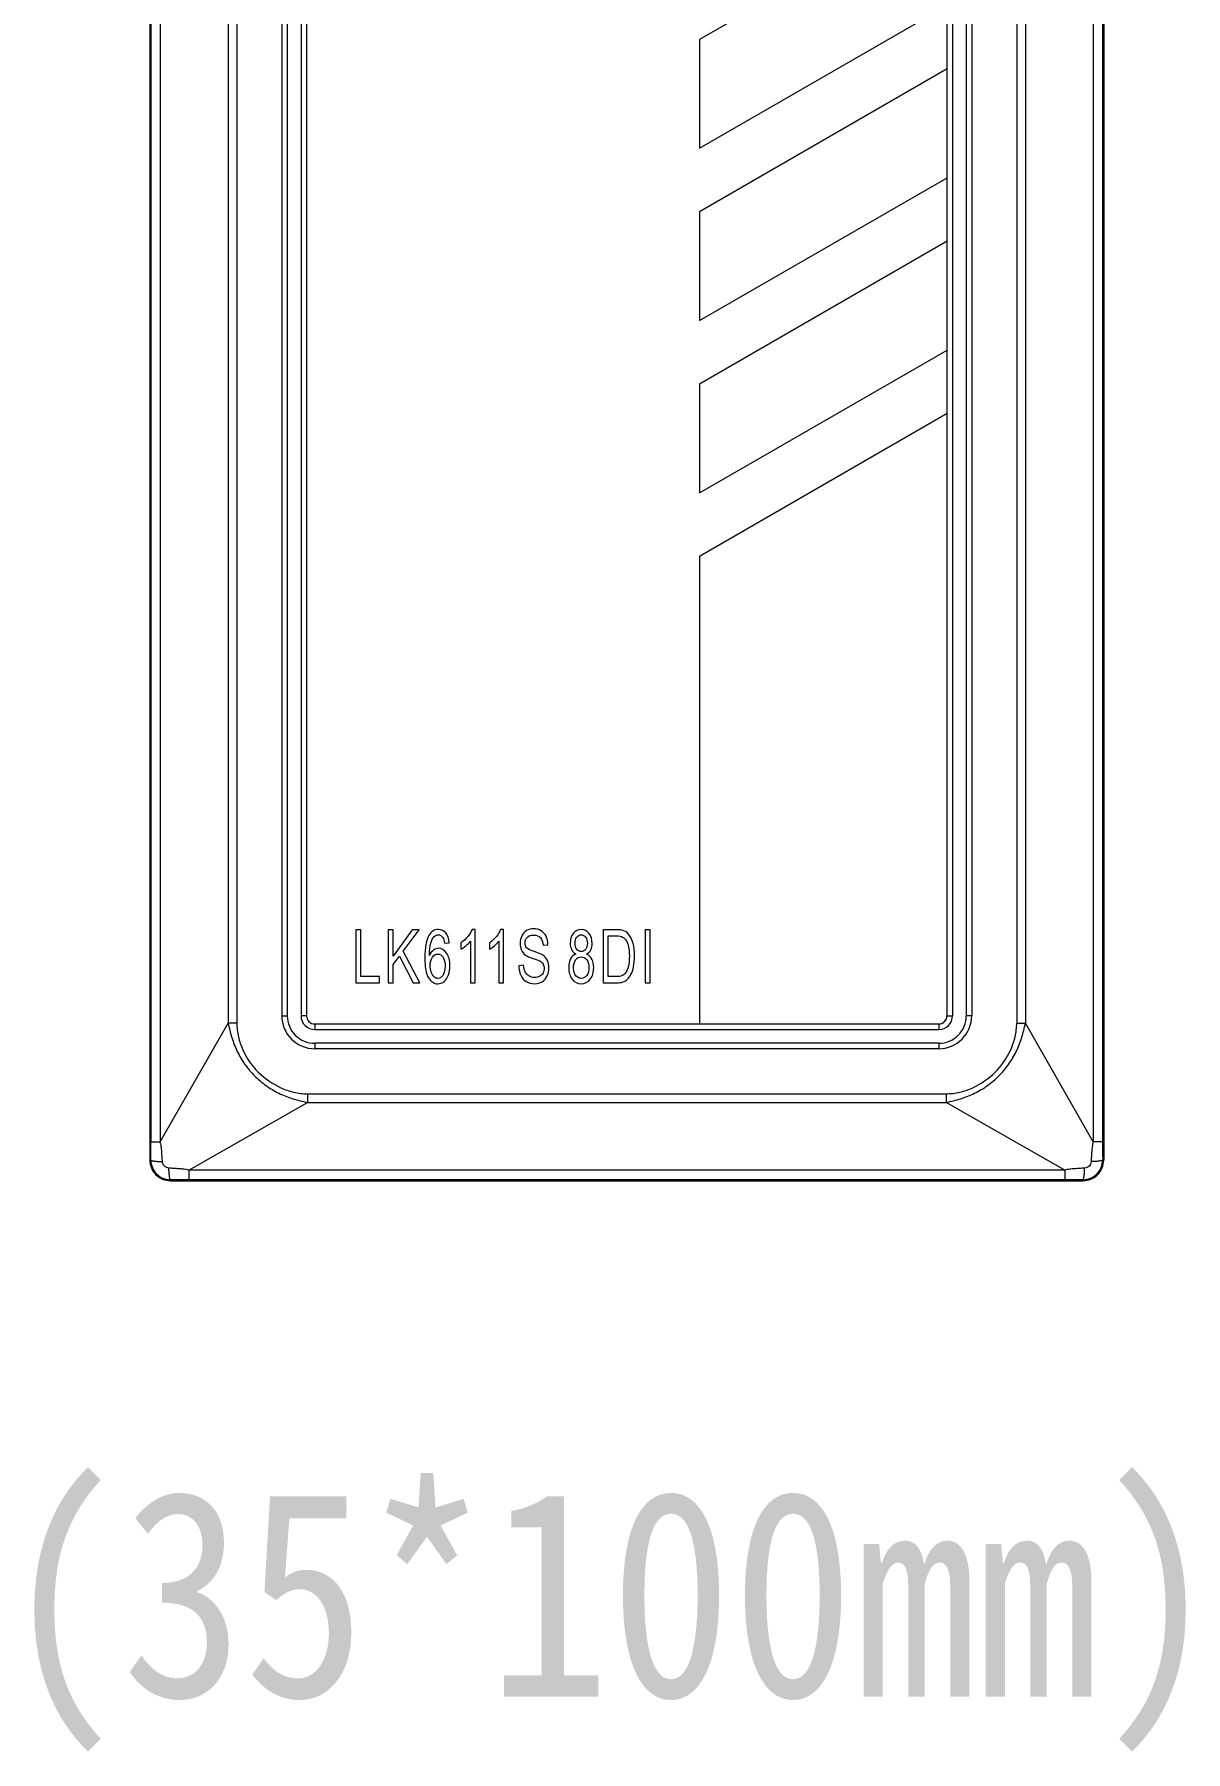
# Model space of a CAD drawing. Header units: millimetres. Extents: x 33157 to 59611, y -29750 to 1750.
# Drawn here: x 53861.7 to 53903.6, y -2002.8 to -1940.4 of the extents above; entities that cross this region are included whole.
import ezdxf

# ---------------------------------------------------------------- set-up
doc = ezdxf.new("R2010")
doc.units = ezdxf.units.MM
doc.layers.get('0').update_dxf_attribs({"lineweight": 18})
doc.layers.add('layer 1', color=7, linetype='Continuous', lineweight=18)
doc.styles.add('STYLE1', font='')
doc.styles.get('STYLE1').set_extended_font_data('宋体')

msp = doc.modelspace()

# ---------------------------------------------------------------- linework, layer by layer
at = {"layer": 'layer 1', "lineweight": 9}
for p, q in [((53865.916, -1882.832), (53865.916, -1981.332)), ((53900.616, -1882.832), (53900.616, -1981.332)), ((53865.954, -1883.496), (53865.954, -1980.668)), ((53866.296, -1883.496), (53866.296, -1980.668)), ((53900.237, -1883.496), (53900.237, -1980.668)), ((53900.579, -1883.496), (53900.579, -1980.668)), ((53868.763, -1887.813), (53868.763, -1976.351)), ((53869.079, -1887.813), (53869.079, -1976.351)), ((53897.454, -1887.813), (53897.454, -1976.351)), ((53897.77, -1887.813), (53897.77, -1976.351)), ((53870.716, -1888.082), (53870.716, -1976.082)), ((53870.916, -1888.082), (53870.916, -1976.082)), ((53871.416, -1888.082), (53871.416, -1976.082)), ((53871.616, -1888.082), (53871.616, -1976.082)), ((53894.916, -1888.082), (53894.916, -1976.082)), ((53895.116, -1888.082), (53895.116, -1976.082)), ((53895.616, -1888.082), (53895.616, -1976.082)), ((53895.816, -1888.082), (53895.816, -1976.082)), ((53868.763, -1976.351), (53868.763, -1976.351)), ((53869.079, -1976.351), (53869.079, -1976.351)), ((53870.916, -1976.082), (53870.916, -1976.082)), ((53871.616, -1976.082), (53871.616, -1976.082)), ((53871.916, -1976.382), (53871.916, -1976.382)), ((53871.916, -1976.382), (53871.916, -1976.582)), ((53894.616, -1976.382), (53894.616, -1976.382)), ((53894.616, -1976.382), (53894.616, -1976.382)), ((53894.616, -1976.382), (53894.616, -1976.582)), ((53894.616, -1976.582), (53894.616, -1976.582)), ((53895.116, -1976.082), (53895.116, -1976.082)), ((53895.816, -1976.082), (53895.816, -1976.082)), ((53897.77, -1976.351), (53897.77, -1976.351)), ((53871.916, -1977.082), (53871.916, -1977.082)), ((53871.916, -1977.082), (53871.916, -1977.282)), ((53894.616, -1977.082), (53894.616, -1977.082)), ((53894.616, -1977.082), (53894.616, -1977.082)), ((53894.616, -1977.082), (53894.616, -1977.282)), ((53894.616, -1977.282), (53894.616, -1977.282)), ((53871.647, -1978.92), (53871.647, -1978.92)), ((53871.647, -1978.92), (53871.647, -1979.236)), ((53894.886, -1978.92), (53894.886, -1978.92)), ((53894.886, -1978.92), (53894.886, -1978.92)), ((53894.886, -1978.92), (53894.886, -1979.236)), ((53871.647, -1979.236), (53871.647, -1979.236)), ((53894.886, -1979.236), (53894.886, -1979.236)), ((53866.296, -1980.668), (53866.296, -1980.668)), ((53900.579, -1980.668), (53900.579, -1980.668)), ((53865.953, -1981.332), (53865.953, -1981.332)), ((53900.616, -1981.332), (53900.616, -1981.332)), ((53866.666, -1982.045), (53866.666, -1982.045)), ((53866.666, -1982.045), (53866.666, -1982.082)), ((53867.331, -1981.702), (53867.331, -1981.702)), ((53867.331, -1981.702), (53867.331, -1982.044)), ((53899.202, -1981.702), (53899.202, -1981.702)), ((53899.202, -1981.702), (53899.202, -1981.702)), ((53899.202, -1981.702), (53899.202, -1982.044)), ((53899.202, -1982.044), (53899.202, -1982.044)), ((53899.866, -1982.045), (53899.866, -1982.045)), ((53899.866, -1982.045), (53899.866, -1982.082)), ((53899.866, -1982.082), (53899.866, -1982.082))]:
    msp.add_line(p, q, dxfattribs=at)
at = {"layer": 'layer 1'}
for points, knots in [([(53893.417, -1887.782), (53893.417, -1887.782), (53894.616, -1887.782), (53894.616, -1887.782), (53894.782, -1887.782), (53894.917, -1887.917), (53894.917, -1888.082), (53894.917, -1888.082), (53894.917, -1939.339), (53894.917, -1939.339), (53894.917, -1939.339), (53885.917, -1944.535), (53885.917, -1944.535), (53885.917, -1944.535), (53885.917, -1940.577), (53885.917, -1940.577), (53885.917, -1940.577), (53890.417, -1937.979), (53890.417, -1937.979), (53892.325, -1936.878), (53893.417, -1934.986), (53893.417, -1932.783), (53893.417, -1932.783), (53893.417, -1887.782), (53893.417, -1887.782)], [0, 0, 0, 0, 142131.698634, 142131.698634, 142131.698634, 284263.397267, 284263.397267, 284263.397267, 426395.095901, 426395.095901, 426395.095901, 568526.794534, 568526.794534, 568526.794534, 710658.493168, 710658.493168, 710658.493168, 852790.191801, 852790.191801, 852790.191801, 994921.890435, 994921.890435, 994921.890435, 1137053.589069, 1137053.589069, 1137053.589069, 1137053.589069]), ([(53894.917, -1941.648), (53894.917, -1941.648), (53894.917, -1945.606), (53894.917, -1945.606), (53894.917, -1945.606), (53885.917, -1950.802), (53885.917, -1950.802), (53885.917, -1950.802), (53885.917, -1946.844), (53885.917, -1946.844), (53885.917, -1946.844), (53894.917, -1941.648), (53894.917, -1941.648)], [0, 0, 0, 0, 151904.282564, 151904.282564, 151904.282564, 303808.565129, 303808.565129, 303808.565129, 455712.847693, 455712.847693, 455712.847693, 607617.130257, 607617.130257, 607617.130257, 607617.130257]), ([(53894.917, -1947.915), (53894.917, -1947.915), (53894.917, -1951.873), (53894.917, -1951.873), (53894.917, -1951.873), (53885.917, -1957.069), (53885.917, -1957.069), (53885.917, -1957.069), (53885.917, -1953.112), (53885.917, -1953.112), (53885.917, -1953.112), (53894.917, -1947.915), (53894.917, -1947.915)], [0, 0, 0, 0, 151913.391448, 151913.391448, 151913.391448, 303826.782897, 303826.782897, 303826.782897, 455740.174345, 455740.174345, 455740.174345, 607653.565794, 607653.565794, 607653.565794, 607653.565794]), ([(53894.917, -1954.183), (53894.917, -1954.183), (53894.917, -1976.082), (53894.917, -1976.082), (53894.917, -1976.247), (53894.782, -1976.382), (53894.616, -1976.382), (53894.616, -1976.382), (53885.917, -1976.382), (53885.917, -1976.382), (53885.917, -1976.382), (53885.917, -1959.379), (53885.917, -1959.379), (53885.917, -1959.379), (53894.917, -1954.183), (53894.917, -1954.183)], [0, 0, 0, 0, 147837.544849, 147837.544849, 147837.544849, 295675.089697, 295675.089697, 295675.089697, 443512.634546, 443512.634546, 443512.634546, 591350.179394, 591350.179394, 591350.179394, 739187.724243, 739187.724243, 739187.724243, 739187.724243]), ([(53874.59, -1974.887), (53874.59, -1974.887), (53874.59, -1972.952), (53874.59, -1972.952), (53874.59, -1972.952), (53874.774, -1972.952), (53874.774, -1972.952), (53874.774, -1972.952), (53874.774, -1973.911), (53874.774, -1973.911), (53874.774, -1973.911), (53875.461, -1972.952), (53875.461, -1972.952), (53875.461, -1972.952), (53875.709, -1972.952), (53875.709, -1972.952), (53875.709, -1972.952), (53875.129, -1973.736), (53875.129, -1973.736), (53875.129, -1973.736), (53875.734, -1974.887), (53875.734, -1974.887), (53875.734, -1974.887), (53875.492, -1974.887), (53875.492, -1974.887), (53875.492, -1974.887), (53875, -1973.91), (53875, -1973.91), (53875, -1973.91), (53874.774, -1974.216), (53874.774, -1974.216), (53874.774, -1974.216), (53874.774, -1974.887), (53874.774, -1974.887), (53874.774, -1974.887), (53874.59, -1974.887), (53874.59, -1974.887)], [0, 0, 0, 0, 138972.466197, 138972.466197, 138972.466197, 277944.932394, 277944.932394, 277944.932394, 416917.398591, 416917.398591, 416917.398591, 555889.864787, 555889.864787, 555889.864787, 694862.330984, 694862.330984, 694862.330984, 833834.797181, 833834.797181, 833834.797181, 972807.263378, 972807.263378, 972807.263378, 1111779.729575, 1111779.729575, 1111779.729575, 1250752.195772, 1250752.195772, 1250752.195772, 1389724.661968, 1389724.661968, 1389724.661968, 1528697.128165, 1528697.128165, 1528697.128165, 1667669.594362, 1667669.594362, 1667669.594362, 1667669.594362]), ([(53877.747, -1974.887), (53877.747, -1974.887), (53877.576, -1974.887), (53877.576, -1974.887), (53877.576, -1974.887), (53877.576, -1973.373), (53877.576, -1973.373), (53877.536, -1973.428), (53877.482, -1973.482), (53877.415, -1973.537), (53877.349, -1973.591), (53877.289, -1973.632), (53877.236, -1973.659), (53877.236, -1973.659), (53877.236, -1973.429), (53877.236, -1973.429), (53877.331, -1973.367), (53877.414, -1973.292), (53877.486, -1973.202), (53877.557, -1973.114), (53877.607, -1973.028), (53877.637, -1972.944), (53877.637, -1972.944), (53877.747, -1972.944), (53877.747, -1972.944), (53877.747, -1972.944), (53877.747, -1974.887), (53877.747, -1974.887)], [0, 0, 0, 0, 141026.822866, 141026.822866, 141026.822866, 282053.645732, 282053.645732, 282053.645732, 423080.468599, 423080.468599, 423080.468599, 564107.291465, 564107.291465, 564107.291465, 705134.114331, 705134.114331, 705134.114331, 846160.937197, 846160.937197, 846160.937197, 987187.760063, 987187.760063, 987187.760063, 1128214.58293, 1128214.58293, 1128214.58293, 1269241.405796, 1269241.405796, 1269241.405796, 1269241.405796]), ([(53878.785, -1974.887), (53878.785, -1974.887), (53878.615, -1974.887), (53878.615, -1974.887), (53878.615, -1974.887), (53878.615, -1973.373), (53878.615, -1973.373), (53878.574, -1973.428), (53878.521, -1973.482), (53878.454, -1973.537), (53878.388, -1973.591), (53878.328, -1973.632), (53878.275, -1973.659), (53878.275, -1973.659), (53878.275, -1973.429), (53878.275, -1973.429), (53878.37, -1973.367), (53878.453, -1973.292), (53878.525, -1973.202), (53878.596, -1973.114), (53878.646, -1973.028), (53878.676, -1972.944), (53878.676, -1972.944), (53878.785, -1972.944), (53878.785, -1972.944), (53878.785, -1972.944), (53878.785, -1974.887), (53878.785, -1974.887)], [0, 0, 0, 0, 141029.492845, 141029.492845, 141029.492845, 282058.985689, 282058.985689, 282058.985689, 423088.478534, 423088.478534, 423088.478534, 564117.971378, 564117.971378, 564117.971378, 705147.464223, 705147.464223, 705147.464223, 846176.957067, 846176.957067, 846176.957067, 987206.449912, 987206.449912, 987206.449912, 1128235.942757, 1128235.942757, 1128235.942757, 1269265.435601, 1269265.435601, 1269265.435601, 1269265.435601]), ([(53882.406, -1974.887), (53882.406, -1974.887), (53882.406, -1972.952), (53882.406, -1972.952), (53882.406, -1972.952), (53882.883, -1972.952), (53882.883, -1972.952), (53882.99, -1972.952), (53883.072, -1972.961), (53883.129, -1972.979), (53883.208, -1973.005), (53883.276, -1973.052), (53883.332, -1973.118), (53883.405, -1973.205), (53883.459, -1973.314), (53883.496, -1973.449), (53883.532, -1973.583), (53883.55, -1973.736), (53883.55, -1973.909), (53883.55, -1974.056), (53883.538, -1974.186), (53883.513, -1974.299), (53883.489, -1974.413), (53883.457, -1974.507), (53883.419, -1974.581), (53883.38, -1974.656), (53883.338, -1974.714), (53883.293, -1974.756), (53883.247, -1974.799), (53883.192, -1974.832), (53883.128, -1974.854), (53883.063, -1974.876), (53882.989, -1974.887), (53882.905, -1974.887), (53882.905, -1974.887), (53882.406, -1974.887), (53882.406, -1974.887)], [0, 0, 0, 0, 138994.387603, 138994.387603, 138994.387603, 277988.775206, 277988.775206, 277988.775206, 416983.162809, 416983.162809, 416983.162809, 555977.550412, 555977.550412, 555977.550412, 694971.938015, 694971.938015, 694971.938015, 833966.325618, 833966.325618, 833966.325618, 972960.713221, 972960.713221, 972960.713221, 1111955.100824, 1111955.100824, 1111955.100824, 1250949.488427, 1250949.488427, 1250949.488427, 1389943.87603, 1389943.87603, 1389943.87603, 1528938.263633, 1528938.263633, 1528938.263633, 1667932.651236, 1667932.651236, 1667932.651236, 1667932.651236]), ([(53873.408, -1974.887), (53873.408, -1974.887), (53873.408, -1972.952), (53873.408, -1972.952), (53873.408, -1972.952), (53873.591, -1972.952), (53873.591, -1972.952), (53873.591, -1972.952), (53873.591, -1974.66), (53873.591, -1974.66), (53873.591, -1974.66), (53874.272, -1974.66), (53874.272, -1974.66), (53874.272, -1974.66), (53874.272, -1974.887), (53874.272, -1974.887), (53874.272, -1974.887), (53873.408, -1974.887), (53873.408, -1974.887)], [0, 0, 0, 0, 145439.634506, 145439.634506, 145439.634506, 290879.269013, 290879.269013, 290879.269013, 436318.903519, 436318.903519, 436318.903519, 581758.538026, 581758.538026, 581758.538026, 727198.172532, 727198.172532, 727198.172532, 872637.807039, 872637.807039, 872637.807039, 872637.807039]), ([(53876.81, -1973.425), (53876.81, -1973.425), (53876.642, -1973.444), (53876.642, -1973.444), (53876.626, -1973.351), (53876.605, -1973.283), (53876.577, -1973.24), (53876.531, -1973.172), (53876.474, -1973.138), (53876.406, -1973.138), (53876.352, -1973.138), (53876.303, -1973.16), (53876.262, -1973.202), (53876.208, -1973.256), (53876.167, -1973.336), (53876.135, -1973.44), (53876.104, -1973.545), (53876.088, -1973.694), (53876.087, -1973.887), (53876.128, -1973.8), (53876.178, -1973.736), (53876.237, -1973.694), (53876.297, -1973.651), (53876.358, -1973.63), (53876.424, -1973.63), (53876.537, -1973.63), (53876.634, -1973.689), (53876.713, -1973.805), (53876.793, -1973.922), (53876.833, -1974.072), (53876.833, -1974.257), (53876.833, -1974.379), (53876.814, -1974.492), (53876.777, -1974.596), (53876.739, -1974.701), (53876.688, -1974.78), (53876.622, -1974.836), (53876.557, -1974.891), (53876.482, -1974.919), (53876.399, -1974.919), (53876.258, -1974.919), (53876.142, -1974.846), (53876.053, -1974.701), (53875.964, -1974.555), (53875.919, -1974.315), (53875.919, -1973.981), (53875.919, -1973.607), (53875.968, -1973.335), (53876.067, -1973.165), (53876.154, -1973.018), (53876.27, -1972.944), (53876.416, -1972.944), (53876.525, -1972.944), (53876.615, -1972.987), (53876.684, -1973.072), (53876.754, -1973.157), (53876.796, -1973.274), (53876.81, -1973.425)], [0, 0, 0, 0, 136543.144553, 136543.144553, 136543.144553, 273086.289107, 273086.289107, 273086.289107, 409629.43366, 409629.43366, 409629.43366, 546172.578214, 546172.578214, 546172.578214, 682715.722767, 682715.722767, 682715.722767, 819258.867321, 819258.867321, 819258.867321, 955802.011874, 955802.011874, 955802.011874, 1092345.156428, 1092345.156428, 1092345.156428, 1228888.300981, 1228888.300981, 1228888.300981, 1365431.445534, 1365431.445534, 1365431.445534, 1501974.590088, 1501974.590088, 1501974.590088, 1638517.734641, 1638517.734641, 1638517.734641, 1775060.879195, 1775060.879195, 1775060.879195, 1911604.023748, 1911604.023748, 1911604.023748, 2048147.168302, 2048147.168302, 2048147.168302, 2184690.312855, 2184690.312855, 2184690.312855, 2321233.457408, 2321233.457408, 2321233.457408, 2457776.601962, 2457776.601962, 2457776.601962, 2594319.746515, 2594319.746515, 2594319.746515, 2594319.746515]), ([(53879.338, -1974.265), (53879.338, -1974.265), (53879.51, -1974.243), (53879.51, -1974.243), (53879.518, -1974.341), (53879.537, -1974.42), (53879.567, -1974.483), (53879.597, -1974.545), (53879.643, -1974.596), (53879.706, -1974.634), (53879.769, -1974.673), (53879.839, -1974.692), (53879.918, -1974.692), (53879.988, -1974.692), (53880.049, -1974.678), (53880.103, -1974.648), (53880.156, -1974.619), (53880.196, -1974.579), (53880.222, -1974.528), (53880.248, -1974.477), (53880.261, -1974.422), (53880.261, -1974.362), (53880.261, -1974.302), (53880.249, -1974.249), (53880.224, -1974.204), (53880.199, -1974.159), (53880.157, -1974.121), (53880.099, -1974.09), (53880.062, -1974.07), (53879.98, -1974.039), (53879.853, -1973.996), (53879.725, -1973.953), (53879.637, -1973.913), (53879.586, -1973.875), (53879.52, -1973.827), (53879.471, -1973.766), (53879.438, -1973.695), (53879.406, -1973.623), (53879.39, -1973.542), (53879.39, -1973.454), (53879.39, -1973.355), (53879.41, -1973.264), (53879.449, -1973.179), (53879.489, -1973.094), (53879.547, -1973.03), (53879.623, -1972.986), (53879.699, -1972.942), (53879.784, -1972.92), (53879.877, -1972.92), (53879.979, -1972.92), (53880.07, -1972.943), (53880.148, -1972.989), (53880.226, -1973.035), (53880.287, -1973.103), (53880.329, -1973.193), (53880.371, -1973.283), (53880.393, -1973.384), (53880.397, -1973.498), (53880.397, -1973.498), (53880.221, -1973.517), (53880.221, -1973.517), (53880.211, -1973.395), (53880.18, -1973.302), (53880.125, -1973.24), (53880.071, -1973.178), (53879.99, -1973.147), (53879.884, -1973.147), (53879.773, -1973.147), (53879.692, -1973.175), (53879.642, -1973.232), (53879.591, -1973.288), (53879.566, -1973.357), (53879.566, -1973.437), (53879.566, -1973.506), (53879.584, -1973.564), (53879.619, -1973.609), (53879.655, -1973.653), (53879.747, -1973.7), (53879.895, -1973.746), (53880.044, -1973.794), (53880.146, -1973.835), (53880.202, -1973.87), (53880.282, -1973.922), (53880.342, -1973.987), (53880.38, -1974.067), (53880.418, -1974.146), (53880.437, -1974.237), (53880.437, -1974.341), (53880.437, -1974.444), (53880.416, -1974.54), (53880.374, -1974.631), (53880.332, -1974.722), (53880.272, -1974.793), (53880.193, -1974.843), (53880.114, -1974.894), (53880.025, -1974.919), (53879.926, -1974.919), (53879.801, -1974.919), (53879.697, -1974.893), (53879.612, -1974.842), (53879.528, -1974.792), (53879.462, -1974.715), (53879.414, -1974.612), (53879.365, -1974.51), (53879.34, -1974.394), (53879.338, -1974.265)], [0, 0, 0, 0, 134706.465501, 134706.465501, 134706.465501, 269412.931002, 269412.931002, 269412.931002, 404119.396503, 404119.396503, 404119.396503, 538825.862004, 538825.862004, 538825.862004, 673532.327505, 673532.327505, 673532.327505, 808238.793006, 808238.793006, 808238.793006, 942945.258507, 942945.258507, 942945.258507, 1077651.724008, 1077651.724008, 1077651.724008, 1212358.189509, 1212358.189509, 1212358.189509, 1347064.65501, 1347064.65501, 1347064.65501, 1481771.12051, 1481771.12051, 1481771.12051, 1616477.586011, 1616477.586011, 1616477.586011, 1751184.051512, 1751184.051512, 1751184.051512, 1885890.517013, 1885890.517013, 1885890.517013, 2020596.982514, 2020596.982514, 2020596.982514, 2155303.448015, 2155303.448015, 2155303.448015, 2290009.913516, 2290009.913516, 2290009.913516, 2424716.379017, 2424716.379017, 2424716.379017, 2559422.844518, 2559422.844518, 2559422.844518, 2694129.310019, 2694129.310019, 2694129.310019, 2828835.77552, 2828835.77552, 2828835.77552, 2963542.241021, 2963542.241021, 2963542.241021, 3098248.706522, 3098248.706522, 3098248.706522, 3232955.172023, 3232955.172023, 3232955.172023, 3367661.637524, 3367661.637524, 3367661.637524, 3502368.103025, 3502368.103025, 3502368.103025, 3637074.568526, 3637074.568526, 3637074.568526, 3771781.034027, 3771781.034027, 3771781.034027, 3906487.499528, 3906487.499528, 3906487.499528, 4041193.965029, 4041193.965029, 4041193.965029, 4175900.430529, 4175900.430529, 4175900.430529, 4310606.89603, 4310606.89603, 4310606.89603, 4445313.361531, 4445313.361531, 4445313.361531, 4580019.827032, 4580019.827032, 4580019.827032, 4714726.292533, 4714726.292533, 4714726.292533, 4714726.292533]), ([(53881.418, -1973.838), (53881.347, -1973.802), (53881.295, -1973.75), (53881.261, -1973.683), (53881.227, -1973.616), (53881.21, -1973.536), (53881.21, -1973.443), (53881.21, -1973.302), (53881.246, -1973.184), (53881.318, -1973.088), (53881.391, -1972.992), (53881.487, -1972.944), (53881.607, -1972.944), (53881.727, -1972.944), (53881.825, -1972.993), (53881.898, -1973.091), (53881.972, -1973.189), (53882.008, -1973.309), (53882.008, -1973.45), (53882.008, -1973.539), (53881.991, -1973.618), (53881.958, -1973.684), (53881.924, -1973.75), (53881.874, -1973.802), (53881.805, -1973.838), (53881.89, -1973.876), (53881.954, -1973.939), (53881.998, -1974.025), (53882.042, -1974.111), (53882.064, -1974.214), (53882.064, -1974.334), (53882.064, -1974.499), (53882.022, -1974.638), (53881.939, -1974.75), (53881.855, -1974.863), (53881.745, -1974.919), (53881.609, -1974.919), (53881.473, -1974.919), (53881.363, -1974.863), (53881.279, -1974.75), (53881.196, -1974.637), (53881.154, -1974.496), (53881.154, -1974.327), (53881.154, -1974.201), (53881.177, -1974.096), (53881.223, -1974.011), (53881.268, -1973.926), (53881.333, -1973.868), (53881.418, -1973.838)], [0, 0, 0, 0, 137374.954039, 137374.954039, 137374.954039, 274749.908078, 274749.908078, 274749.908078, 412124.862116, 412124.862116, 412124.862116, 549499.816155, 549499.816155, 549499.816155, 686874.770194, 686874.770194, 686874.770194, 824249.724233, 824249.724233, 824249.724233, 961624.678271, 961624.678271, 961624.678271, 1098999.63231, 1098999.63231, 1098999.63231, 1236374.586349, 1236374.586349, 1236374.586349, 1373749.540388, 1373749.540388, 1373749.540388, 1511124.494427, 1511124.494427, 1511124.494427, 1648499.448465, 1648499.448465, 1648499.448465, 1785874.402504, 1785874.402504, 1785874.402504, 1923249.356543, 1923249.356543, 1923249.356543, 2060624.310582, 2060624.310582, 2060624.310582, 2197999.264621, 2197999.264621, 2197999.264621, 2197999.264621]), ([(53881.384, -1973.434), (53881.384, -1973.526), (53881.405, -1973.601), (53881.447, -1973.659), (53881.488, -1973.717), (53881.543, -1973.746), (53881.611, -1973.746), (53881.677, -1973.746), (53881.731, -1973.718), (53881.772, -1973.66), (53881.814, -1973.602), (53881.834, -1973.532), (53881.834, -1973.448), (53881.834, -1973.36), (53881.813, -1973.287), (53881.77, -1973.228), (53881.728, -1973.168), (53881.674, -1973.138), (53881.609, -1973.138), (53881.544, -1973.138), (53881.49, -1973.168), (53881.447, -1973.226), (53881.405, -1973.284), (53881.384, -1973.353), (53881.384, -1973.434)], [0, 0, 0, 0, 142227.945079, 142227.945079, 142227.945079, 284455.890158, 284455.890158, 284455.890158, 426683.835237, 426683.835237, 426683.835237, 568911.780316, 568911.780316, 568911.780316, 711139.725395, 711139.725395, 711139.725395, 853367.670474, 853367.670474, 853367.670474, 995595.615553, 995595.615553, 995595.615553, 1137823.560632, 1137823.560632, 1137823.560632, 1137823.560632]), ([(53882.589, -1974.66), (53882.589, -1974.66), (53882.884, -1974.66), (53882.884, -1974.66), (53882.976, -1974.66), (53883.047, -1974.648), (53883.099, -1974.624), (53883.151, -1974.6), (53883.192, -1974.567), (53883.223, -1974.524), (53883.266, -1974.463), (53883.3, -1974.381), (53883.324, -1974.278), (53883.348, -1974.175), (53883.361, -1974.051), (53883.361, -1973.905), (53883.361, -1973.702), (53883.337, -1973.546), (53883.289, -1973.437), (53883.242, -1973.328), (53883.184, -1973.256), (53883.116, -1973.219), (53883.067, -1973.192), (53882.989, -1973.179), (53882.88, -1973.179), (53882.88, -1973.179), (53882.589, -1973.179), (53882.589, -1973.179), (53882.589, -1973.179), (53882.589, -1974.66), (53882.589, -1974.66)], [0, 0, 0, 0, 140291.258504, 140291.258504, 140291.258504, 280582.517007, 280582.517007, 280582.517007, 420873.775511, 420873.775511, 420873.775511, 561165.034014, 561165.034014, 561165.034014, 701456.292518, 701456.292518, 701456.292518, 841747.551021, 841747.551021, 841747.551021, 982038.809525, 982038.809525, 982038.809525, 1122330.068029, 1122330.068029, 1122330.068029, 1262621.326532, 1262621.326532, 1262621.326532, 1402912.585036, 1402912.585036, 1402912.585036, 1402912.585036]), ([(53883.94, -1974.887), (53883.94, -1974.887), (53883.94, -1972.952), (53883.94, -1972.952), (53883.94, -1972.952), (53884.123, -1972.952), (53884.123, -1972.952), (53884.123, -1972.952), (53884.123, -1974.887), (53884.123, -1974.887), (53884.123, -1974.887), (53883.94, -1974.887), (53883.94, -1974.887)], [0, 0, 0, 0, 151937.06155, 151937.06155, 151937.06155, 303874.1231, 303874.1231, 303874.1231, 455811.184651, 455811.184651, 455811.184651, 607748.246201, 607748.246201, 607748.246201, 607748.246201]), ([(53876.114, -1974.26), (53876.114, -1974.342), (53876.127, -1974.42), (53876.151, -1974.495), (53876.176, -1974.57), (53876.211, -1974.626), (53876.255, -1974.665), (53876.299, -1974.705), (53876.347, -1974.724), (53876.396, -1974.724), (53876.469, -1974.724), (53876.531, -1974.684), (53876.582, -1974.603), (53876.633, -1974.522), (53876.659, -1974.412), (53876.659, -1974.273), (53876.659, -1974.139), (53876.634, -1974.034), (53876.583, -1973.957), (53876.532, -1973.88), (53876.468, -1973.841), (53876.39, -1973.841), (53876.313, -1973.841), (53876.248, -1973.88), (53876.194, -1973.957), (53876.141, -1974.034), (53876.114, -1974.135), (53876.114, -1974.26)], [0, 0, 0, 0, 141026.214374, 141026.214374, 141026.214374, 282052.428749, 282052.428749, 282052.428749, 423078.643123, 423078.643123, 423078.643123, 564104.857498, 564104.857498, 564104.857498, 705131.071872, 705131.071872, 705131.071872, 846157.286246, 846157.286246, 846157.286246, 987183.500621, 987183.500621, 987183.500621, 1128209.714995, 1128209.714995, 1128209.714995, 1269235.92937, 1269235.92937, 1269235.92937, 1269235.92937]), ([(53881.328, -1974.329), (53881.328, -1974.397), (53881.339, -1974.462), (53881.362, -1974.525), (53881.384, -1974.588), (53881.418, -1974.638), (53881.464, -1974.672), (53881.51, -1974.707), (53881.559, -1974.724), (53881.61, -1974.724), (53881.692, -1974.724), (53881.759, -1974.688), (53881.812, -1974.615), (53881.864, -1974.542), (53881.89, -1974.449), (53881.89, -1974.337), (53881.89, -1974.222), (53881.863, -1974.128), (53881.81, -1974.053), (53881.755, -1973.978), (53881.687, -1973.941), (53881.605, -1973.941), (53881.524, -1973.941), (53881.458, -1973.978), (53881.406, -1974.052), (53881.354, -1974.126), (53881.328, -1974.218), (53881.328, -1974.329)], [0, 0, 0, 0, 141039.775611, 141039.775611, 141039.775611, 282079.551222, 282079.551222, 282079.551222, 423119.326832, 423119.326832, 423119.326832, 564159.102443, 564159.102443, 564159.102443, 705198.878054, 705198.878054, 705198.878054, 846238.653665, 846238.653665, 846238.653665, 987278.429276, 987278.429276, 987278.429276, 1128318.204887, 1128318.204887, 1128318.204887, 1269357.980497, 1269357.980497, 1269357.980497, 1269357.980497])]:
    msp.add_open_spline(points, degree=3, knots=knots, dxfattribs=at)
at = {"layer": 'layer 1', "lineweight": 9}
for points in [[(53866.296, -1980.668), (53866.296, -1980.668), (53868.763, -1976.351), (53868.763, -1976.351)], [(53869.079, -1976.351), (53869.079, -1976.351), (53868.763, -1976.351), (53868.763, -1976.351)], [(53870.716, -1976.082), (53870.716, -1976.082), (53870.916, -1976.082), (53870.916, -1976.082)], [(53871.616, -1976.082), (53871.616, -1976.082), (53871.416, -1976.082), (53871.416, -1976.082)], [(53871.916, -1976.382), (53871.916, -1976.382), (53894.616, -1976.382), (53894.616, -1976.382)], [(53871.916, -1976.582), (53871.916, -1976.582), (53894.616, -1976.582), (53894.616, -1976.582)], [(53894.916, -1976.082), (53894.916, -1976.082), (53895.116, -1976.082), (53895.116, -1976.082)], [(53895.816, -1976.082), (53895.816, -1976.082), (53895.616, -1976.082), (53895.616, -1976.082)], [(53897.454, -1976.351), (53897.454, -1976.351), (53897.77, -1976.351), (53897.77, -1976.351)], [(53900.237, -1980.668), (53900.237, -1980.668), (53897.77, -1976.351), (53897.77, -1976.351)], [(53894.616, -1977.082), (53894.616, -1977.082), (53871.916, -1977.082), (53871.916, -1977.082)], [(53894.616, -1977.282), (53894.616, -1977.282), (53871.916, -1977.282), (53871.916, -1977.282)], [(53871.647, -1978.92), (53871.647, -1978.92), (53894.886, -1978.92), (53894.886, -1978.92)], [(53867.331, -1981.702), (53867.331, -1981.702), (53871.647, -1979.236), (53871.647, -1979.236)], [(53871.647, -1979.236), (53871.647, -1979.236), (53894.886, -1979.236), (53894.886, -1979.236)], [(53899.202, -1981.702), (53899.202, -1981.702), (53894.886, -1979.236), (53894.886, -1979.236)], [(53865.954, -1980.668), (53865.954, -1980.668), (53866.296, -1980.668), (53866.296, -1980.668)], [(53865.953, -1981.332), (53865.954, -1981.111), (53865.954, -1980.889), (53865.954, -1980.668)], [(53900.579, -1980.668), (53900.579, -1980.668), (53900.237, -1980.668), (53900.237, -1980.668)], [(53900.579, -1980.668), (53900.579, -1980.889), (53900.579, -1981.111), (53900.58, -1981.332)], [(53865.953, -1981.332), (53865.953, -1981.332), (53865.916, -1981.332), (53865.916, -1981.332)], [(53900.58, -1981.332), (53900.58, -1981.332), (53900.616, -1981.332), (53900.616, -1981.332)], [(53866.666, -1982.082), (53866.666, -1982.082), (53899.866, -1982.082), (53899.866, -1982.082)], [(53867.331, -1982.044), (53867.109, -1982.044), (53866.888, -1982.045), (53866.666, -1982.045)], [(53899.202, -1981.702), (53899.202, -1981.702), (53867.331, -1981.702), (53867.331, -1981.702)], [(53899.202, -1982.044), (53899.202, -1982.044), (53867.331, -1982.044), (53867.331, -1982.044)], [(53899.866, -1982.045), (53899.645, -1982.045), (53899.424, -1982.044), (53899.202, -1982.044)]]:
    msp.add_open_spline(points, degree=3, dxfattribs=at)
for points, knots in [([(53868.763, -1976.351), (53868.784, -1976.439), (53868.804, -1976.528), (53868.826, -1976.616), (53868.847, -1976.704), (53868.872, -1976.792), (53868.899, -1976.879), (53868.953, -1977.052), (53869.02, -1977.222), (53869.099, -1977.385), (53869.179, -1977.549), (53869.272, -1977.705), (53869.377, -1977.854), (53869.482, -1978.002), (53869.6, -1978.141), (53869.729, -1978.27), (53869.857, -1978.398), (53869.997, -1978.516), (53870.145, -1978.621), (53870.293, -1978.727), (53870.45, -1978.82), (53870.613, -1978.899), (53870.777, -1978.979), (53870.946, -1979.045), (53871.12, -1979.1), (53871.206, -1979.127), (53871.294, -1979.151), (53871.382, -1979.173), (53871.47, -1979.195), (53871.559, -1979.214), (53871.647, -1979.236)], [0, 0, 0, 0, 140260.758749, 140260.758749, 140260.758749, 280521.517498, 280521.517498, 280521.517498, 420782.276248, 420782.276248, 420782.276248, 561043.034997, 561043.034997, 561043.034997, 701303.793746, 701303.793746, 701303.793746, 841564.552495, 841564.552495, 841564.552495, 981825.311245, 981825.311245, 981825.311245, 1122086.069994, 1122086.069994, 1122086.069994, 1262346.828743, 1262346.828743, 1262346.828743, 1402607.587492, 1402607.587492, 1402607.587492, 1402607.587492]), ([(53869.079, -1976.351), (53869.079, -1976.517), (53869.101, -1976.684), (53869.139, -1976.846), (53869.177, -1977.008), (53869.231, -1977.166), (53869.299, -1977.318), (53869.434, -1977.621), (53869.627, -1977.9), (53869.863, -1978.136), (53870.099, -1978.371), (53870.377, -1978.564), (53870.68, -1978.7), (53870.832, -1978.768), (53870.99, -1978.822), (53871.153, -1978.86), (53871.315, -1978.898), (53871.481, -1978.92), (53871.647, -1978.92)], [0, 0, 0, 0, 145435.955319, 145435.955319, 145435.955319, 290871.910638, 290871.910638, 290871.910638, 436307.865957, 436307.865957, 436307.865957, 581743.821277, 581743.821277, 581743.821277, 727179.776596, 727179.776596, 727179.776596, 872615.731915, 872615.731915, 872615.731915, 872615.731915]), ([(53870.717, -1976.082), (53870.717, -1976.4), (53870.843, -1976.705), (53871.068, -1976.93), (53871.293, -1977.156), (53871.598, -1977.282), (53871.916, -1977.282)], [0, 0, 0, 0, 171312.729599, 171312.729599, 171312.729599, 342625.459197, 342625.459197, 342625.459197, 342625.459197]), ([(53870.916, -1976.082), (53870.916, -1976.347), (53871.022, -1976.602), (53871.209, -1976.789), (53871.397, -1976.977), (53871.651, -1977.082), (53871.916, -1977.082)], [0, 0, 0, 0, 171313.128073, 171313.128073, 171313.128073, 342626.256146, 342626.256146, 342626.256146, 342626.256146]), ([(53871.416, -1976.082), (53871.416, -1976.215), (53871.469, -1976.342), (53871.563, -1976.436), (53871.657, -1976.529), (53871.784, -1976.582), (53871.916, -1976.582)], [0, 0, 0, 0, 171314.124653, 171314.124653, 171314.124653, 342628.249307, 342628.249307, 342628.249307, 342628.249307]), ([(53871.616, -1976.082), (53871.616, -1976.162), (53871.648, -1976.238), (53871.704, -1976.294), (53871.761, -1976.35), (53871.837, -1976.382), (53871.916, -1976.382)], [0, 0, 0, 0, 171314.523291, 171314.523291, 171314.523291, 342629.046582, 342629.046582, 342629.046582, 342629.046582]), ([(53894.616, -1977.282), (53894.935, -1977.282), (53895.24, -1977.156), (53895.465, -1976.93), (53895.69, -1976.705), (53895.816, -1976.4), (53895.816, -1976.082)], [0, 0, 0, 0, 171388.706344, 171388.706344, 171388.706344, 342777.412688, 342777.412688, 342777.412688, 342777.412688]), ([(53894.616, -1977.082), (53894.882, -1977.082), (53895.136, -1976.977), (53895.324, -1976.789), (53895.511, -1976.602), (53895.616, -1976.347), (53895.616, -1976.082)], [0, 0, 0, 0, 171388.245638, 171388.245638, 171388.245638, 342776.491276, 342776.491276, 342776.491276, 342776.491276]), ([(53894.616, -1976.582), (53894.749, -1976.582), (53894.876, -1976.529), (53894.97, -1976.436), (53895.064, -1976.342), (53895.116, -1976.215), (53895.116, -1976.082)], [0, 0, 0, 0, 171387.093978, 171387.093978, 171387.093978, 342774.187956, 342774.187956, 342774.187956, 342774.187956]), ([(53894.616, -1976.382), (53894.696, -1976.382), (53894.772, -1976.35), (53894.829, -1976.294), (53894.885, -1976.238), (53894.916, -1976.162), (53894.916, -1976.082)], [0, 0, 0, 0, 171386.633244, 171386.633244, 171386.633244, 342773.266489, 342773.266489, 342773.266489, 342773.266489]), ([(53894.886, -1978.92), (53895.052, -1978.92), (53895.218, -1978.897), (53895.38, -1978.86), (53895.543, -1978.822), (53895.701, -1978.768), (53895.853, -1978.7), (53896.156, -1978.564), (53896.434, -1978.371), (53896.67, -1978.136), (53896.906, -1977.9), (53897.099, -1977.621), (53897.234, -1977.318), (53897.302, -1977.166), (53897.356, -1977.008), (53897.394, -1976.846), (53897.432, -1976.684), (53897.454, -1976.517), (53897.454, -1976.351)], [0, 0, 0, 0, 145506.945339, 145506.945339, 145506.945339, 291013.890678, 291013.890678, 291013.890678, 436520.836017, 436520.836017, 436520.836017, 582027.781356, 582027.781356, 582027.781356, 727534.726695, 727534.726695, 727534.726695, 873041.672033, 873041.672033, 873041.672033, 873041.672033]), ([(53894.886, -1979.236), (53894.974, -1979.214), (53895.063, -1979.195), (53895.151, -1979.173), (53895.239, -1979.151), (53895.326, -1979.127), (53895.413, -1979.1), (53895.587, -1979.045), (53895.756, -1978.979), (53895.92, -1978.899), (53896.083, -1978.82), (53896.24, -1978.727), (53896.388, -1978.621), (53896.536, -1978.516), (53896.676, -1978.398), (53896.804, -1978.27), (53896.933, -1978.141), (53897.051, -1978.002), (53897.156, -1977.854), (53897.261, -1977.705), (53897.354, -1977.549), (53897.434, -1977.385), (53897.513, -1977.222), (53897.58, -1977.052), (53897.634, -1976.879), (53897.661, -1976.792), (53897.686, -1976.704), (53897.707, -1976.616), (53897.729, -1976.528), (53897.749, -1976.439), (53897.77, -1976.351)], [0, 0, 0, 0, 140330.122402, 140330.122402, 140330.122402, 280660.244804, 280660.244804, 280660.244804, 420990.367205, 420990.367205, 420990.367205, 561320.489607, 561320.489607, 561320.489607, 701650.612009, 701650.612009, 701650.612009, 841980.734411, 841980.734411, 841980.734411, 982310.856813, 982310.856813, 982310.856813, 1122640.979214, 1122640.979214, 1122640.979214, 1262971.101616, 1262971.101616, 1262971.101616, 1403301.224018, 1403301.224018, 1403301.224018, 1403301.224018]), ([(53866.374, -1981.388), (53866.371, -1981.327), (53866.367, -1981.267), (53866.364, -1981.207), (53866.36, -1981.146), (53866.356, -1981.086), (53866.351, -1981.026), (53866.346, -1980.966), (53866.34, -1980.906), (53866.333, -1980.845), (53866.326, -1980.785), (53866.318, -1980.724), (53866.296, -1980.668)], [0, 0, 0, 0, 151901.29972, 151901.29972, 151901.29972, 303802.59944, 303802.59944, 303802.59944, 455703.899161, 455703.899161, 455703.899161, 607605.198881, 607605.198881, 607605.198881, 607605.198881]), ([(53900.237, -1980.668), (53900.226, -1980.696), (53900.219, -1980.725), (53900.213, -1980.755), (53900.208, -1980.785), (53900.203, -1980.815), (53900.2, -1980.845), (53900.192, -1980.905), (53900.187, -1980.965), (53900.182, -1981.026), (53900.177, -1981.086), (53900.173, -1981.146), (53900.169, -1981.207), (53900.166, -1981.267), (53900.162, -1981.327), (53900.159, -1981.388)], [0, 0, 0, 0, 147910.869244, 147910.869244, 147910.869244, 295821.738488, 295821.738488, 295821.738488, 443732.607732, 443732.607732, 443732.607732, 591643.476976, 591643.476976, 591643.476976, 739554.34622, 739554.34622, 739554.34622, 739554.34622]), ([(53865.916, -1981.332), (53865.916, -1981.531), (53865.996, -1981.722), (53866.136, -1981.862), (53866.277, -1982.003), (53866.468, -1982.082), (53866.666, -1982.082)], [0, 0, 0, 0, 171305.860461, 171305.860461, 171305.860461, 342611.720922, 342611.720922, 342611.720922, 342611.720922]), ([(53865.953, -1981.332), (53865.953, -1981.521), (53866.028, -1981.703), (53866.162, -1981.836), (53866.296, -1981.97), (53866.477, -1982.045), (53866.666, -1982.045)], [0, 0, 0, 0, 171305.933788, 171305.933788, 171305.933788, 342611.867576, 342611.867576, 342611.867576, 342611.867576]), ([(53865.953, -1981.332), (53865.954, -1981.336), (53865.958, -1981.339), (53865.962, -1981.342), (53865.971, -1981.346), (53865.978, -1981.349), (53865.986, -1981.351), (53865.999, -1981.355), (53866.012, -1981.358), (53866.024, -1981.36), (53866.041, -1981.363), (53866.058, -1981.366), (53866.075, -1981.368), (53866.12, -1981.374), (53866.165, -1981.378), (53866.21, -1981.381), (53866.265, -1981.384), (53866.319, -1981.386), (53866.374, -1981.388)], [0, 0, 0, 0, 145432.962687, 145432.962687, 145432.962687, 290865.925374, 290865.925374, 290865.925374, 436298.888062, 436298.888062, 436298.888062, 581731.850749, 581731.850749, 581731.850749, 727164.813436, 727164.813436, 727164.813436, 872597.776123, 872597.776123, 872597.776123, 872597.776123]), ([(53866.611, -1981.625), (53866.551, -1981.621), (53866.492, -1981.594), (53866.449, -1981.55), (53866.405, -1981.506), (53866.377, -1981.447), (53866.374, -1981.388)], [0, 0, 0, 0, 171306.870217, 171306.870217, 171306.870217, 342613.740433, 342613.740433, 342613.740433, 342613.740433]), ([(53866.666, -1982.045), (53866.662, -1982.044), (53866.659, -1982.04), (53866.657, -1982.036), (53866.652, -1982.028), (53866.65, -1982.02), (53866.647, -1982.012), (53866.644, -1982), (53866.641, -1981.987), (53866.638, -1981.974), (53866.635, -1981.957), (53866.632, -1981.94), (53866.63, -1981.923), (53866.624, -1981.878), (53866.621, -1981.833), (53866.618, -1981.788), (53866.614, -1981.734), (53866.612, -1981.679), (53866.611, -1981.625)], [0, 0, 0, 0, 145435.471403, 145435.471403, 145435.471403, 290870.942806, 290870.942806, 290870.942806, 436306.414209, 436306.414209, 436306.414209, 581741.885612, 581741.885612, 581741.885612, 727177.357016, 727177.357016, 727177.357016, 872612.828419, 872612.828419, 872612.828419, 872612.828419]), ([(53867.331, -1981.702), (53867.303, -1981.691), (53867.273, -1981.684), (53867.243, -1981.679), (53867.213, -1981.673), (53867.183, -1981.669), (53867.153, -1981.665), (53867.093, -1981.658), (53867.033, -1981.652), (53866.973, -1981.647), (53866.912, -1981.643), (53866.852, -1981.639), (53866.792, -1981.635), (53866.731, -1981.631), (53866.671, -1981.628), (53866.611, -1981.625)], [0, 0, 0, 0, 147822.669045, 147822.669045, 147822.669045, 295645.33809, 295645.33809, 295645.33809, 443468.007136, 443468.007136, 443468.007136, 591290.676181, 591290.676181, 591290.676181, 739113.345226, 739113.345226, 739113.345226, 739113.345226]), ([(53899.922, -1981.625), (53899.862, -1981.628), (53899.802, -1981.631), (53899.741, -1981.635), (53899.681, -1981.639), (53899.621, -1981.643), (53899.56, -1981.647), (53899.5, -1981.652), (53899.44, -1981.658), (53899.38, -1981.665), (53899.319, -1981.672), (53899.259, -1981.681), (53899.202, -1981.702)], [0, 0, 0, 0, 151994.05895, 151994.05895, 151994.05895, 303988.117901, 303988.117901, 303988.117901, 455982.176851, 455982.176851, 455982.176851, 607976.235802, 607976.235802, 607976.235802, 607976.235802]), ([(53899.866, -1982.082), (53900.065, -1982.082), (53900.256, -1982.003), (53900.397, -1981.862), (53900.537, -1981.722), (53900.616, -1981.531), (53900.616, -1981.332)], [0, 0, 0, 0, 171412.662206, 171412.662206, 171412.662206, 342825.324411, 342825.324411, 342825.324411, 342825.324411]), ([(53899.866, -1982.045), (53900.056, -1982.045), (53900.237, -1981.97), (53900.371, -1981.836), (53900.505, -1981.703), (53900.58, -1981.521), (53900.58, -1981.332)], [0, 0, 0, 0, 171412.57761, 171412.57761, 171412.57761, 342825.155219, 342825.155219, 342825.155219, 342825.155219]), ([(53899.866, -1982.045), (53899.871, -1982.044), (53899.874, -1982.04), (53899.876, -1982.036), (53899.881, -1982.028), (53899.883, -1982.02), (53899.886, -1982.012), (53899.889, -1982), (53899.892, -1981.987), (53899.895, -1981.974), (53899.898, -1981.957), (53899.9, -1981.94), (53899.903, -1981.923), (53899.909, -1981.878), (53899.912, -1981.833), (53899.915, -1981.788), (53899.919, -1981.734), (53899.921, -1981.679), (53899.922, -1981.625)], [0, 0, 0, 0, 145523.535901, 145523.535901, 145523.535901, 291047.071802, 291047.071802, 291047.071802, 436570.607703, 436570.607703, 436570.607703, 582094.143604, 582094.143604, 582094.143604, 727617.679505, 727617.679505, 727617.679505, 873141.215406, 873141.215406, 873141.215406, 873141.215406]), ([(53900.159, -1981.388), (53900.156, -1981.447), (53900.128, -1981.506), (53900.084, -1981.55), (53900.041, -1981.593), (53899.982, -1981.621), (53899.922, -1981.625)], [0, 0, 0, 0, 171411.630606, 171411.630606, 171411.630606, 342823.261213, 342823.261213, 342823.261213, 342823.261213]), ([(53900.58, -1981.332), (53900.579, -1981.336), (53900.575, -1981.339), (53900.57, -1981.342), (53900.562, -1981.346), (53900.555, -1981.349), (53900.547, -1981.351), (53900.534, -1981.355), (53900.521, -1981.358), (53900.509, -1981.36), (53900.492, -1981.363), (53900.475, -1981.366), (53900.457, -1981.368), (53900.413, -1981.374), (53900.368, -1981.378), (53900.323, -1981.381), (53900.268, -1981.384), (53900.214, -1981.386), (53900.159, -1981.388)], [0, 0, 0, 0, 145524.288748, 145524.288748, 145524.288748, 291048.577497, 291048.577497, 291048.577497, 436572.866245, 436572.866245, 436572.866245, 582097.154993, 582097.154993, 582097.154993, 727621.443741, 727621.443741, 727621.443741, 873145.73249, 873145.73249, 873145.73249, 873145.73249])]:
    msp.add_open_spline(points, degree=3, knots=knots, dxfattribs=at)

# ---------------------------------------------------------------- texts
at = {"color": 0, "style": 'STYLE1', "width": 0.87}
msp.add_text('(35*100mm)', height=7.5, dxfattribs=at).set_placement((53860.463, -2000.845))

doc.saveas('drawing.dxf')
